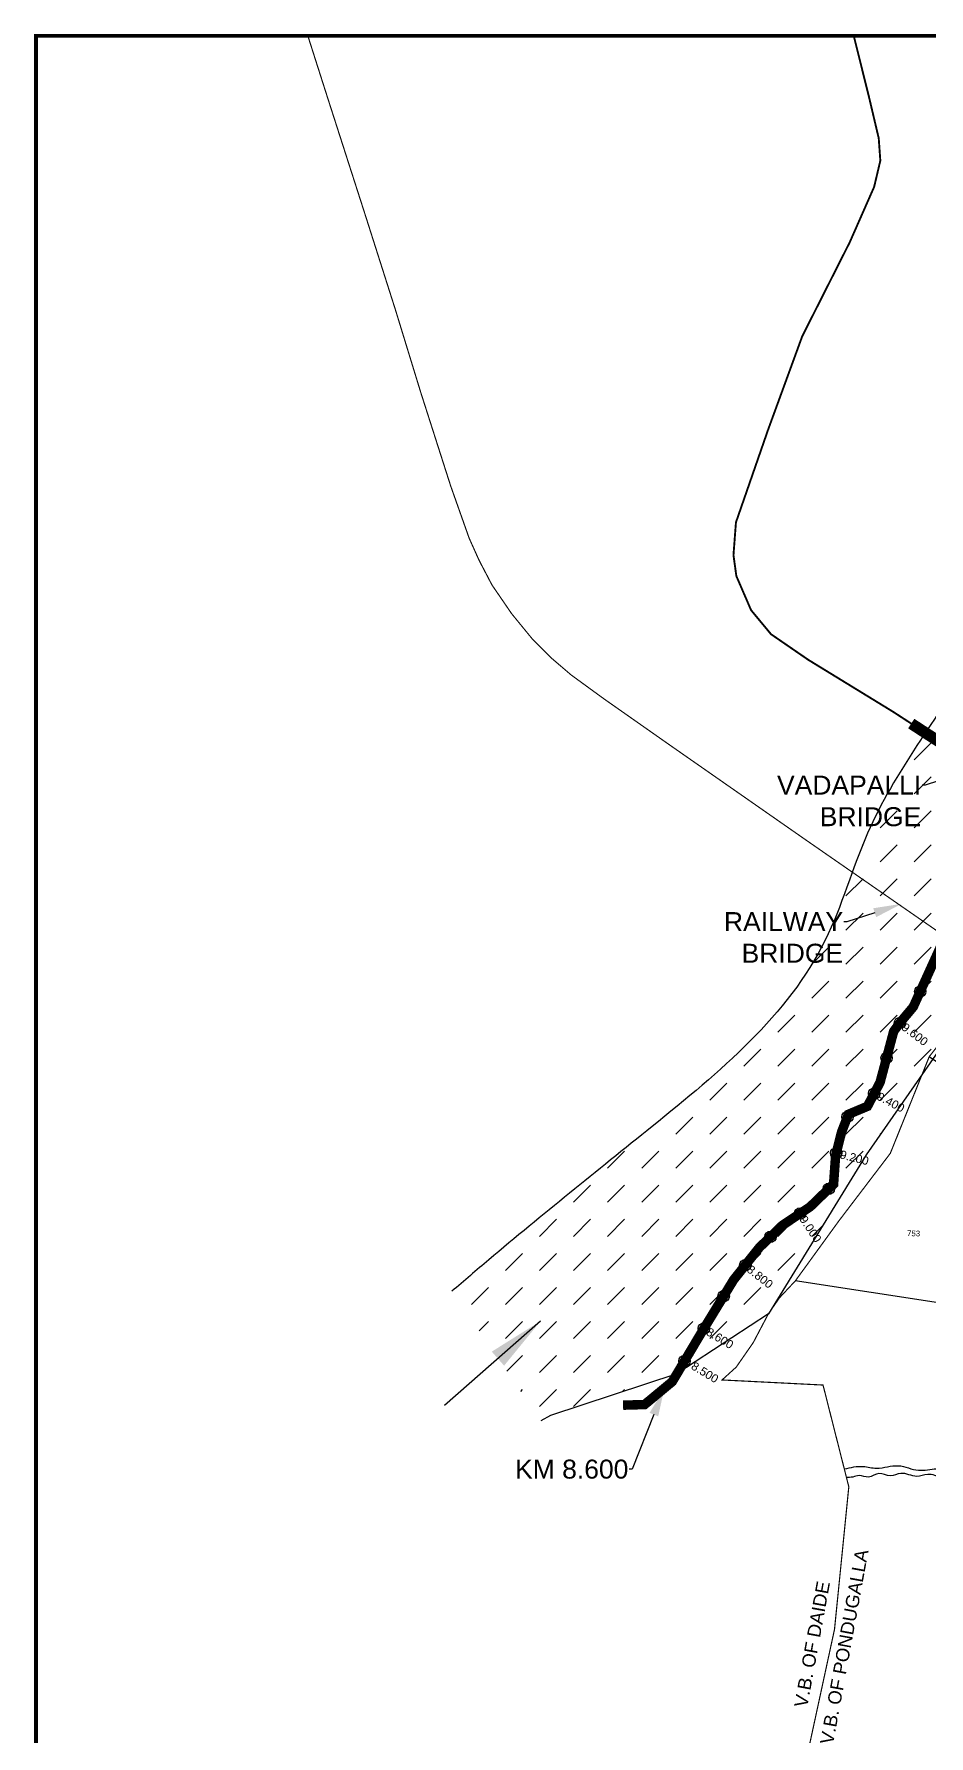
# Model space of a CAD drawing. Header units: millimetres. Extents: x 354375 to 360909, y 1837794 to 1846819.
# Drawn here: x 354375 to 356735, y 1842328 to 1846819 of the extents above; entities that cross this region are included whole.
import ezdxf
from ezdxf import colors
from ezdxf.entities.mleader import LeaderData, LeaderLine
from ezdxf.enums import TextEntityAlignment as Align
from ezdxf.math import Vec2, Vec3

# ---------------------------------------------------------------- set-up
doc = ezdxf.new("R2010")
doc.units = ezdxf.units.MM
doc.header["$PDMODE"] = 32
doc.header["$PDSIZE"] = 30
for name, color, linetype in [('BND', 6, 'Continuous'), ('CSMark', 72, 'Continuous'), ('DIMENSION', 255, 'Continuous'), ('FRL', 3, 'Continuous'), ('Plot', 7, 'Continuous'), ('ROADS', 50, 'Continuous'), ('STREAM', 130, 'Continuous'), ('TEXT', 7, 'Continuous')]:
    doc.layers.add(name, color=color, linetype=linetype)
doc.styles.get("Standard").update_dxf_attribs({"font": 'arial.ttf'})
doc.linetypes.add('TRACKS', pattern='A,0.15,[130,ltypeshp.shx,S=0.25,R=0,X=0,Y=0],0.15', length=0.3)
doc.dimstyles.get("Standard").update_dxf_attribs({"dimtxt": 0.18, "dimasz": 0.18, "dimexe": 0.18, "dimexo": 0.0625, "dimgap": 0.09, "dimtad": 0, "dimtih": 1, "dimtoh": 1, "dimdec": 4, "dimzin": 0, "dimdsep": 46, "dimtxsty": 'Standard', "dimcen": 0.09, "dimadec": 0, "dimazin": 0, "dimtfac": 1, "dimtdec": 4, "dimtofl": 0, "dimtmove": 0, "dimatfit": 3, "dimfxl": 1, "dimtolj": 1, "dimtzin": 0, "dimarcsym": 0})

msp = doc.modelspace()

# ---------------------------------------------------------------- hatches: boundary and pattern name
h = msp.add_hatch()
h.set_pattern_fill('DASH,_O', color=4, scale=20, angle=45)
h.set_pattern_definition([(45, (0, 0), (7e-15, 89.8025612), [63.5, -63.5])])
h.paths.add_polyline_path([(355477.1, 1843501.6), (355711.7, 1843159.9), (355737, 1843173.6), (356070, 1843283.5), (356311.5, 1843442.1), (356569.1, 1843861.7), (356851.2, 1844266.5), (357016.9, 1844488.8), (357044.6, 1844633.6), (357119.9, 1844730.1), (357281.4, 1844886.2), (357507.2, 1845123.6), (357846, 1845373.9), (358539.6, 1845695.9), (358987.5, 1845842.6), (359498.8, 1845883.5), (360096, 1845862), (360175.6, 1845873.5), (360312.4, 1845904.9), (360346.8, 1845905.4), (360233.9, 1846353.5), (360199.5, 1846376.3), (360144.5, 1846409.7), (360087.5, 1846438.9), (360028.6, 1846464.1), (359968, 1846485.8), (359905.9, 1846504.6), (359842.6, 1846520.9), (359778.3, 1846535.3), (359713.4, 1846547.6), (359648.4, 1846556.4), (359583.7, 1846560.7), (359519.9, 1846559.2), (359457.4, 1846550.8), (359396.6, 1846534.9), (359337.1, 1846512.7), (359278.6, 1846485.8), (359220.7, 1846455.7), (359163.1, 1846424), (359105.3, 1846392.1), (359047, 1846361.6), (358988.1, 1846333.2), (358929.1, 1846306), (358870.4, 1846279), (358812.4, 1846251.2), (358755.7, 1846221.6), (358700.7, 1846189.3), (358647.9, 1846153.3), (358596.7, 1846114.2), (358545.7, 1846074.5), (358493.5, 1846036.5), (358439.5, 1846001.2), (358383.9, 1845968.5), (358326.8, 1845938.1), (358268.6, 1845910), (358209.3, 1845883.9), (358149.2, 1845859.8), (358088.5, 1845837.3), (358027.3, 1845816.7), (357965.5, 1845798.1), (357903.2, 1845781.8), (357840.2, 1845768), (357776.5, 1845757.1), (357712.1, 1845749.2), (357646.9, 1845744.6), (357581.2, 1845742.8), (357515.5, 1845741.5), (357450.6, 1845738.2), (357387.1, 1845730.3), (357325.7, 1845715.3), (357267.1, 1845691.1), (357211.7, 1845658), (357159.9, 1845617.9), (357112.1, 1845572.2), (357068.6, 1845522.8), (357029.4, 1845470.9), (356993.6, 1845417.2), (356960.3, 1845362.1), (356928.4, 1845306.2), (356897.1, 1845250), (356865.4, 1845194), (356832.2, 1845138.8), (356797.5, 1845084.3), (356762, 1845030.3), (356726.2, 1844976.5), (356690.8, 1844922.4), (356656.6, 1844867.7), (356624.2, 1844812.1), (356594.2, 1844755.2), (356567.4, 1844696.7), (356543.7, 1844636.5), (356521.5, 1844575.7), (356499, 1844515.2), (356474.5, 1844455.9), (356446.2, 1844398.8), (356413.5, 1844344.2), (356377, 1844291.9), (356336.9, 1844241.8), (356293.9, 1844193.6), (356248.3, 1844147.1), (356200.7, 1844102.1), (356151.6, 1844058.3), (356101.3, 1844015.5), (356050.5, 1843973.5), (355999.5, 1843932), (355948.7, 1843891), (355898.2, 1843850.2), (355847.9, 1843809.6), (355797.9, 1843769.1), (355748.1, 1843728.6), (355698.5, 1843688.1), (355649.1, 1843647.3), (355599.8, 1843606.3), (355550.8, 1843564.9), (355501.9, 1843523.1)])

# ---------------------------------------------------------------- linework, layer by layer
at = {"color": 245, "linetype": 'TRACKS', "ltscale": 75, "const_width": 3}
msp.add_lwpolyline([(357342.4, 1844027.1), (357242.7, 1844110.2), (357045.5, 1844248.1), (356776.7, 1844438.4), (356411.1, 1844692), (356047.8, 1844945.5), (355877.6, 1845065), (355791.3, 1845127.9), (355737.9, 1845173.6), (355688.4, 1845223.5), (355634.5, 1845289.4), (355582.6, 1845365.2), (355548.7, 1845430.1), (355522.4, 1845488.6), (355473.6, 1845626.6), (355394.2, 1845874.9), (355327.8, 1846091.7), (355246.5, 1846347.2), (355146.6, 1846658.3), (355097, 1846813.9)], dxfattribs=at)
at = {"color": 4}
msp.add_lwpolyline([(360346.8, 1845905.4), (360312.4, 1845904.9), (360175.6, 1845873.5), (360096, 1845862), (359498.8, 1845883.5), (358987.5, 1845842.6), (358539.6, 1845695.9), (357846, 1845373.9), (357507.2, 1845123.6), (357281.4, 1844886.2), (357119.9, 1844730.1), (357044.6, 1844633.6), (357016.9, 1844488.8), (356851.2, 1844266.5), (356569.1, 1843861.7), (356311.5, 1843442.1), (356070, 1843283.5), (355737, 1843173.6), (355711.7, 1843159.9)], dxfattribs=at)
msp.add_open_spline([(360233.8, 1846353.7), (360204.2, 1846373.6), (360074.8, 1846457.5), (359817, 1846535.7), (359424, 1846595.5), (359070.8, 1846351.3), (358733.8, 1846232.3), (358457.7, 1845994.9), (358118.2, 1845832.2), (357705.8, 1845724.4), (357317.7, 1845758.8), (357023.9, 1845510.6), (356849.3, 1845128.2), (356580, 1844792.4), (356446, 1844297.4), (356030.9, 1843955.3), (355682.3, 1843677.5), (355509.3, 1843529.6), (355477.1, 1843501.6)], degree=3, knots=[5565.073698, 5565.073698, 5565.073698, 5565.073698, 5671.412453, 6026.576286, 6370.093912, 6811.380667, 7250.662048, 7436.99095, 7895.132819, 8364.635402, 8711.468131, 9007.199942, 9440.815909, 9972.938838, 10276.359737, 10947.391125, 11503.408839, 11631.473487, 11631.473487, 11631.473487, 11631.473487], dxfattribs=at)
for p in [(356712.1, 1844292.8), (356658.5, 1844209.5), (356623.3, 1844117.4), (356590.7, 1844023.5), (356520.1, 1843961.6), (356490.5, 1843866.3), (356470.8, 1843772.1), (356395.3, 1843707), (356317, 1843645.4), (356250.8, 1843570.7), (356193.6, 1843488.9), (356141.5, 1843403.6), (356090.4, 1843317.7)]:
    msp.add_point(p)
at = {"layer": 'BND', "lineweight": 30, "const_width": 3.03}
msp.add_lwpolyline([(356373.2, 1842088.7), (356486, 1842609.9), (356523.7, 1842985.9), (356455.7, 1843254.3), (356253.4, 1843264.5), (356189.3, 1843267.7), (356226.8, 1843301.7), (356271.7, 1843366.4), (356311.5, 1843442.1), (356341.2, 1843484.9), (356382.6, 1843529.1), (356497.1, 1843686.9), (356633.1, 1843865.6), (356736, 1844121.1), (356898.3, 1844325.9)], dxfattribs=at)
at = {"layer": 'DIMENSION', "color": 0, "const_width": 10}
msp.add_lwpolyline([(354379.8, 1846813.9), (360903.6, 1846813.9), (360903.6, 1837798.6), (354379.8, 1837798.6)], close=True, dxfattribs=at)
at = {"layer": 'FRL', "color": 84, "const_width": 25}
msp.add_lwpolyline([(355928.3, 1843201.2), (355985.1, 1843202.8), (356058.1, 1843263.3), (356137.6, 1843397), (356219.8, 1843531.8), (356287.8, 1843617.2), (356348.5, 1843675.7), (356421.7, 1843724.6), (356483.5, 1843784.4), (356488.9, 1843860.2), (356504.7, 1843922.1), (356522.8, 1843968.7), (356572.8, 1843989.7), (356606.1, 1844052.9), (356642.1, 1844187.8), (356663.6, 1844216.2), (356693.6, 1844251.9), (356799.8, 1844485.9)], dxfattribs=at)
at = {"layer": 'Plot'}
msp.add_lwpolyline([(356736, 1844121.1), (357016.2, 1843933), (357416.5, 1843870), (357599.5, 1843623.7), (357336.2, 1843257.2), (356783.4, 1843467.8), (356382.6, 1843529.1)], dxfattribs=at)
at = {"layer": 'ROADS', "color": 40, "const_width": 5}
msp.add_lwpolyline([(356688.3, 1844999.6), (356640.3, 1845030.8), (356417.1, 1845167.6), (356318.6, 1845235.3), (356266, 1845298.7), (356227.1, 1845388.8), (356219.5, 1845443.9), (356226, 1845530.4), (356311.3, 1845776.3), (356400.9, 1846021.6), (356526, 1846269.2), (356590.5, 1846415.6), (356606.8, 1846484.8), (356602.6, 1846543.9), (356577, 1846652.4), (356536.8, 1846813.9)], dxfattribs=at)
at = {"layer": 'ROADS', "color": 0, "const_width": 30}
msp.add_lwpolyline([(357150.1, 1844699.2), (356688.3, 1844999.6)], dxfattribs=at)
at = {"layer": 'STREAM'}
for points in [[(356511.8, 1843033), (356561.9, 1843039.5), (356597, 1843035), (356654.2, 1843041.5), (356707.5, 1843029.5), (356755.2, 1843032.9), (356788.8, 1843022.9), (356804.4, 1843011.1), (356845, 1842999.1), (356869.7, 1842979.7), (356881.9, 1842956.5), (356898.9, 1842940), (356909.7, 1842917.8), (356924.8, 1842895.1), (356930.7, 1842880.6), (356932.5, 1842856.5), (356928.8, 1842830.6), (356933.5, 1842805.2), (356920.2, 1842755.8), (356910.9, 1842716.4)], [(356932.9, 1842862.2), (356921.3, 1842884), (356905.8, 1842900.5), (356890.3, 1842933.7), (356867.3, 1842962.1), (356854.1, 1842975.6), (356819.1, 1842991.9), (356769.8, 1843008.8), (356731.7, 1843018.3), (356702.8, 1843013.3), (356661.2, 1843021.2), (356633.2, 1843014.8), (356603.3, 1843020.9), (356575.6, 1843011.6), (356551.3, 1843015.3), (356533.9, 1843011.5), (356517.5, 1843010.6)]]:
    msp.add_spline(points, degree=3, dxfattribs=at)

# ---------------------------------------------------------------- texts
at = {"layer": 'CSMark', "color": 1}
for s, rotation, p in [('9.600', 322.8602, (356667.3, 1844202.8)), ('9.400', 332.194, (356600.4, 1844018.4)), ('9.200', 345.6858, (356501.1, 1843863.6)), ('9.000', 303.7274, (356401.4, 1843697.9)), ('8.800', 321.4924, (356259.4, 1843563.9)), ('8.600', 328.6025, (356150.9, 1843397.8)), ('8.500', 328.6025, (356111.4, 1843307.7))]:
    msp.add_text(s, height=22, rotation=rotation, dxfattribs=at).set_placement(p, align=Align.MIDDLE_LEFT)
at = {"layer": 'DIMENSION'}
msp.add_text('753', height=14.88, rotation=358.8396, dxfattribs=at).set_placement((356694.6, 1843654.5), align=Align.MIDDLE_CENTER)
at = {"layer": 'TEXT', "color": 6}
for s, p in [('V.B. OF PONDUGALLA', (356481.9, 1842304)), ('V.B. OF DAIDE', (356413.7, 1842401.6))]:
    msp.add_text(s, height=35, rotation=79.6251, dxfattribs=at).set_placement(p)

# ---------------------------------------------------------------- leaders
at = {"color": 4}
msp.add_leader([(355710.8, 1843423.1), (355457.6, 1843200)], dimstyle='Standard', override={"dimasz": 150}, dxfattribs=at)
at = {"color": 5}
ml = msp.add_multileader_mtext('Standard', dxfattribs=at)
ml.set_content('VADAPALLI \\PBRIDGE', color=5)
ml.set_leader_properties()
ml.build(insert=Vec2(0, 0))
ml.multileader.update_dxf_attribs({"arrow_head_size": 75})
ctx = ml.context
ctx.base_point, ctx.char_height, ctx.arrow_head_size, ctx.plane_origin = Vec3(356338.9, 1844836.8), 50, 75, Vec3(356247.4, 1845000.3)
ctx.text_align_type = 2
notes = []
notes.append((ctx, [(1, (1, 1, 0), (356724.8, 1844836.8), (-1, 0), 8, [(0, [(356869.4, 1844884.2)], 0, [])])]))
ctx.mtext.insert, ctx.mtext.alignment, ctx.mtext.flow_direction = Vec3(356714.8, 1844862.2), 3, 5
ml = msp.add_multileader_mtext('Standard', dxfattribs=at)
ml.set_content('RAILWAY\\PBRIDGE', color=5)
ml.set_leader_properties()
ml.build(insert=Vec2(0, 0))
ml.multileader.update_dxf_attribs({"arrow_head_size": 75})
ctx = ml.context
ctx.base_point, ctx.char_height, ctx.arrow_head_size, ctx.plane_origin = Vec3(356198.4, 1844476.6), 50, 75, Vec3(356041.3, 1844640.1)
ctx.text_align_type = 2
notes.append((ctx, [(1, (1, 1, 0), (356518.7, 1844476.6), (-1, 0), 8, [(0, [(356663.3, 1844524)], 0, [])])]))
ctx.mtext.insert, ctx.mtext.alignment, ctx.mtext.flow_direction = Vec3(356508.7, 1844502), 3, 5
ml = msp.add_multileader_mtext('Standard', dxfattribs=at)
ml.set_content('KM 8.600', color=5)
ml.set_leader_properties()
ml.build(insert=Vec2(0, 0))
ml.multileader.update_dxf_attribs({"arrow_head_size": 75})
ctx = ml.context
ctx.base_point, ctx.char_height, ctx.arrow_head_size, ctx.plane_origin = Vec3(355649.9, 1843032.1), 50, 75, Vec3(355646.1, 1843132.9)
ctx.text_align_type = 2
notes.append((ctx, [(1, (1, 1, 0), (355952.4, 1843032.1), (-1, 0), 8, [(0, [(356037.2, 1843246)], 0, [])])]))
ctx.mtext.insert, ctx.mtext.alignment, ctx.mtext.flow_direction = Vec3(355942.4, 1843057.5), 3, 5
for ctx, leaders in notes:
    for number, flags, end, landing, length, lines in leaders:
        leader = LeaderData()
        leader.index, (leader.has_last_leader_line, leader.has_dogleg_vector, leader.attachment_direction) = number, flags
        leader.last_leader_point, leader.dogleg_vector, leader.dogleg_length = Vec3(end), Vec3(landing), length
        for number, points, colour, breaks in lines:
            line = LeaderLine()
            line.index, line.vertices, line.color, line.breaks = number, Vec3.list(points), colors.encode_raw_color(colour), breaks
            leader.lines.append(line)
        ctx.leaders.append(leader)

doc.saveas('drawing.dxf')
